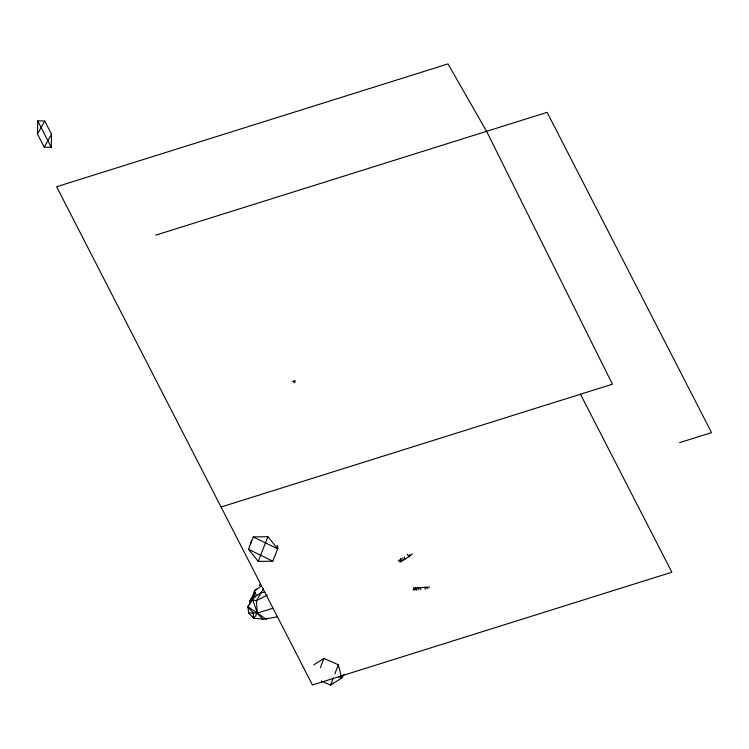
<?xml version="1.0" encoding="UTF-8"?>
<svg xmlns="http://www.w3.org/2000/svg" width="749" height="749" viewBox="0 0 749 749"><rect width="100%" height="100%" fill="white"/><g stroke="black" fill="none" stroke-linecap="round" stroke-linejoin="round"><path stroke-width="1.12" d="M37.45 133.977L37.712 120.898L44.753 121.029L51.531 134.23L51.269 147.31L44.228 147.178L37.45 133.977L44.753 121.029M277.177 545.375L277.636 548.839L267.889 536.705L253.321 536.93L248.499 549.279L258.246 561.413L272.814 561.188L277.636 548.839L277.757 546.517M400.734 558.539L400.219 561.872L398.318 560.598M250.906 543.1L251.271 540.806M413.336 590.203L413.682 588.105L429.523 587.076M262.908 619.049L253.827 618.346L248.762 613.159L247.835 606.671L248.818 605.248M409.872 554.41L409.141 556.629L400.219 561.872L399.236 559.803M320.441 667.584L323.933 658.427L338.333 664.747L341.656 678.079L330.581 685.082L321.321 681.019M332.182 683.388L330.581 685.082L333.296 677.967M334.84 673.903L338.333 664.747M258.246 561.413L267.889 536.705M255.053 592.234L249.829 601.026L250.419 603.207M249.305 604.527L252.273 598.329L261.317 592.665L264.725 592.094M263.414 588.826L256.383 600.707L257.375 613.085L262.815 619.451L277.224 616.876M44.228 147.178L51.531 134.23M249.829 601.026L253.836 594.163L255.343 597.093M259.191 585.652L260.287 583.874M330.581 685.082L331.844 683.135M252.825 616.399L253.827 618.346L257.375 613.085L272.458 608.347M344.175 674.343L341.656 678.079L338.576 676.721M256.607 588.939L254.36 591.204L252.844 596.522L253.836 598.46M412.502 553.932L409.141 556.629L407.082 554.194M261.42 585.849L254.36 591.204L256.486 595.343M313.775 664.85L323.933 658.427M267.299 595.09L256.383 600.707L252.731 599.827L252.273 598.329M294.722 382.758L292.953 381.4L295.106 380.576M155.736 235.158L547.116 112.341L711.55 432.613L679.586 442.65M221.058 507.017L612.439 384.19L486.597 131.328L448.005 63.918L56.624 186.744L312.445 685.007L671.853 572.208L580.475 394.227M249.192 613.028L257.375 613.085L265.792 619.02L267.758 618.44M292.953 381.4L295.246 381.821M427.885 588.48L424.795 587.113L425.263 589.341M253.321 536.93L277.636 548.839M248.499 549.279L272.814 561.188M416.678 589.931L413.682 588.105L414.806 590.118M419.824 587.562L420.957 589.529M417.727 587.75L418.878 589.744M415.704 587.928L416.819 589.959M37.712 120.898L51.269 147.31M248.837 608.619L247.835 606.671L252.731 599.827L257.375 613.085L247.835 606.671L253.05 612.719L253.827 618.346M400.855 558.885L401.839 560.917M404.198 556.9L405.153 558.969M402.513 557.874L403.468 559.962M253.836 594.163L254.576 597.337"/></g></svg>
